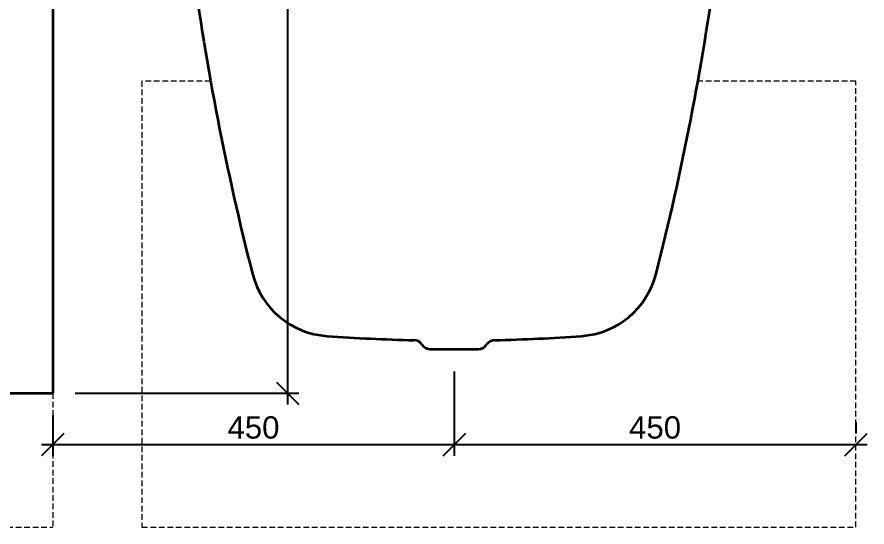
# Model space of a CAD drawing. Header units: millimetres. Extents: x 3767 to 22479, y 1034 to 12216.
# Drawn here: x 9365 to 10318, y 9114 to 9686 of the extents above; entities that cross this region are included whole.
import ezdxf

# ---------------------------------------------------------------- set-up
doc = ezdxf.new("R2010")
doc.units = ezdxf.units.MM
doc.linetypes.add('ČÁRKOVANÁ2', pattern=[9.525, 6.35, -3.175])
for name, color, linetype, lineweight in [('3', 7, 'ČÁRKOVANÁ2', 0), ('dim', 4, 'Continuous', 0), ('section', 5, 'Continuous', 35)]:
    doc.layers.add(name, color=color, linetype=linetype, lineweight=lineweight)
doc.styles.add('ARIAL', font='arial.ttf')
doc.dimstyles.new('25', dxfattribs={"dimtxt": 25, "dimasz": 25, "dimexe": 12.5, "dimexo": 25, "dimgap": 6.25, "dimtad": 1, "dimdec": 0, "dimdsep": 46, "dimlunit": 6, "dimtxsty": 'ARIAL', "dimblk": 'OBLIQUE', "dimcen": 25, "dimdle": 12.5, "dimclrd": 256, "dimclre": 256, "dimclrt": 2, "dimadec": 0, "dimazin": 0, "dimtfac": 1, "dimtdec": 0, "dimtmove": 0, "dimatfit": 1, "dimldrblk": 'DOTSMALL', "dimfxl": 1, "dimtvp": 1, "dimtolj": 1, "dimtzin": 0, "dimarcsym": 0})

# ---------------------------------------------------------------- blocks, each defined once
blk = doc.blocks.new('_Oblique')
at = {"color": 0, "linetype": 'ByBlock', "lineweight": -2}
blk.add_line((-0.5, -0.5), (0.5, 0.5), dxfattribs=at)
blk = doc.blocks.new('*D283')
at = {"layer": 'Defpoints', "color": 0, "transparency": 16777216}
for p in [(9270.61, 9714.38), (9405.13, 9714.38), (9405.13, 9264.38)]:
    blk.add_point(p, dxfattribs=at)
at = {"layer": 'dim', "lineweight": -2, "transparency": 16777216}
for p, q in [((9270.61, 9251.88), (9270.61, 9726.88)), ((9380.13, 9714.38), (9258.11, 9714.38)), ((9380.13, 9264.38), (9258.11, 9264.38))]:
    blk.add_line(p, q, dxfattribs=at)
at = {"layer": 'dim', "lineweight": -2, "transparency": 16777216, "xscale": 25, "yscale": 25, "zscale": 25}
for p, rotation in [((9270.61, 9714.38), 90), ((9270.61, 9264.38), 270)]:
    blk.add_blockref('_Oblique', p, dxfattribs=dict(at, rotation=rotation))
at = {"layer": 'dim', "color": 2, "transparency": 16777216, "insert": (9251.6, 9489.38), "char_height": 25, "attachment_point": 5, "rotation": 90, "style": 'ARIAL'}
blk.add_mtext('\\A1;450', dxfattribs=at)
blk = doc.blocks.new('_DotSmall')
at = {"color": 0, "linetype": 'ByBlock', "const_width": 0.5}
blk.add_lwpolyline([(-0.0625, 0, 1), (0.0625, 0, 1)], format="xyb", close=True, dxfattribs=at)
blk = doc.blocks.new('*D284')
at = {"layer": 'Defpoints', "color": 0, "transparency": 16777216}
for p in [(9855.13, 9313.9), (9405.13, 9264.38), (9855.13, 9206.83)]:
    blk.add_point(p, dxfattribs=at)
at = {"layer": 'dim', "lineweight": -2, "transparency": 16777216}
for p, q in [((9855.13, 9288.9), (9855.13, 9194.33)), ((9405.13, 9239.38), (9405.13, 9194.33)), ((9392.63, 9206.83), (9867.63, 9206.83))]:
    blk.add_line(p, q, dxfattribs=at)
at = {"layer": 'dim', "lineweight": -2, "transparency": 16777216, "xscale": 25, "yscale": 25, "zscale": 25, "rotation": 180}
blk.add_blockref('_Oblique', (9405.13, 9206.83), dxfattribs=at)
at = {"layer": 'dim', "lineweight": -2, "transparency": 16777216, "xscale": 25, "yscale": 25, "zscale": 25}
blk.add_blockref('_Oblique', (9855.13, 9206.83), dxfattribs=at)
at = {"layer": 'dim', "color": 2, "transparency": 16777216, "insert": (9630.13, 9225.85), "char_height": 25, "attachment_point": 5, "style": 'ARIAL'}
blk.add_mtext('\\A1;450', dxfattribs=at)
blk = doc.blocks.new('*D285')
at = {"layer": 'Defpoints', "color": 0, "transparency": 16777216}
for p in [(9855.13, 9313.9), (10305.13, 9206.83), (10305.13, 9206.83)]:
    blk.add_point(p, dxfattribs=at)
at = {"layer": 'dim', "lineweight": -2, "transparency": 16777216}
for p, q in [((9855.13, 9288.9), (9855.13, 9194.33)), ((10305.13, 9231.83), (10305.13, 9219.33)), ((9842.63, 9206.83), (10317.63, 9206.83))]:
    blk.add_line(p, q, dxfattribs=at)
at = {"layer": 'dim', "lineweight": -2, "transparency": 16777216, "xscale": 25, "yscale": 25, "zscale": 25, "rotation": 180}
blk.add_blockref('_Oblique', (9855.13, 9206.83), dxfattribs=at)
at = {"layer": 'dim', "lineweight": -2, "transparency": 16777216, "xscale": 25, "yscale": 25, "zscale": 25}
blk.add_blockref('_Oblique', (10305.13, 9206.83), dxfattribs=at)
at = {"layer": 'dim', "color": 2, "transparency": 16777216, "insert": (10080.13, 9225.85), "char_height": 25, "attachment_point": 5, "style": 'ARIAL'}
blk.add_mtext('\\A1;450', dxfattribs=at)
blk = doc.blocks.new('*D286')
at = {"layer": 'Defpoints', "color": 0, "transparency": 16777216}
for p in [(9668.51, 10364.38), (9855.13, 10364.38), (9405.13, 9264.38)]:
    blk.add_point(p, dxfattribs=at)
at = {"layer": 'dim', "lineweight": -2, "transparency": 16777216}
for p, q in [((9668.51, 9251.88), (9668.51, 10376.88)), ((9830.13, 10364.38), (9656.01, 10364.38)), ((9430.13, 9264.38), (9681.01, 9264.38))]:
    blk.add_line(p, q, dxfattribs=at)
at = {"layer": 'dim', "lineweight": -2, "transparency": 16777216, "xscale": 25, "yscale": 25, "zscale": 25}
for p, rotation in [((9668.51, 10364.38), 90), ((9668.51, 9264.38), 270)]:
    blk.add_blockref('_Oblique', p, dxfattribs=dict(at, rotation=rotation))
at = {"layer": 'dim', "color": 2, "transparency": 16777216, "insert": (9649.5, 9814.38), "char_height": 25, "attachment_point": 5, "rotation": 90, "style": 'ARIAL'}
blk.add_mtext('\\A1;1\xa0100', dxfattribs=at)

msp = doc.modelspace()

# ---------------------------------------------------------------- linework, layer by layer
at = {"layer": '3'}
for p, q in [((9582.04, 9614.38), (9505.13, 9614.38)), ((9505.13, 9614.38), (9505.13, 9114.38)), ((10305.13, 9614.38), (10128.22, 9614.38)), ((10305.13, 9114.38), (10305.13, 9614.38)), ((9405.13, 9264.38), (9405.13, 9114.38)), ((7030.13, 9114.38), (9405.13, 9114.38)), ((9505.13, 9114.38), (10305.13, 9114.38))]:
    msp.add_line(p, q, dxfattribs=at)
at = {"layer": 'section', "linetype": 'Continuous'}
for p in [(9405.13, 9714.38), (7155.13, 9264.38)]:
    msp.add_line(p, (9405.13, 9264.38), dxfattribs=at)
at = {"layer": 'section'}
msp.add_line((9828.18, 9313.9), (9882.08, 9313.9), dxfattribs=at)
for centre, radius, start, end in [((12538.03, 10143.66), 3003, 187.60212, 194.37421), ((7172.23, 10143.66), 3003, 345.62579, 352.39788), ((9719.13, 9421.24), 93, 194.37441, 265.91681), ((9991.13, 9421.24), 93, 274.08319, 345.62595), ((9855.13, 11326.39), 2003, 265.91678, 268.70859), ((9855.13, 11326.39), 2003.01, 271.29846, 274.08322), ((9809.74, 9312.9), 11, 33.0566, 90), ((9828.18, 9324.9), 11, 213.05414, 270), ((9882.08, 9324.9), 11, 270, 326.94586), ((9900.52, 9312.9), 11, 90, 146.94585)]:
    msp.add_arc(centre, radius, start, end, dxfattribs=at)

# ---------------------------------------------------------------- dimensions: what is measured, and where the dimension line sits
at = {"layer": 'dim'}
for base, p2, picture, middle in [((9668.51, 10364.38), (9855.13, 10364.38), '*D286', (9649.5, 9814.38)), ((9270.61, 9714.38), (9405.13, 9714.38), '*D283', (9251.6, 9489.38))]:
    dim = msp.add_linear_dim(base=base, p1=(9405.13, 9264.38), p2=p2, angle=90, dimstyle='25', dxfattribs=at)
    dim.commit()
    dim.dimension.update_dxf_attribs({"geometry": picture, "text_midpoint": middle})
dim = msp.add_linear_dim(base=(9855.13, 9206.83), p1=(9405.13, 9264.38), p2=(9855.13, 9313.9), dimstyle='25', dxfattribs=at)
dim.commit()
dim.dimension.update_dxf_attribs({"geometry": '*D284', "text_midpoint": (9630.13, 9225.85)})
dim = msp.add_linear_dim(base=(10305.13, 9206.83), p1=(9855.13, 9313.9), p2=(10305.13, 9206.83), dimstyle='25', override={"dimtmove": 1}, dxfattribs=at)
dim.commit()
dim.dimension.update_dxf_attribs({"geometry": '*D285', "text_midpoint": (10080.13, 9225.85)})

doc.saveas('drawing.dxf')
